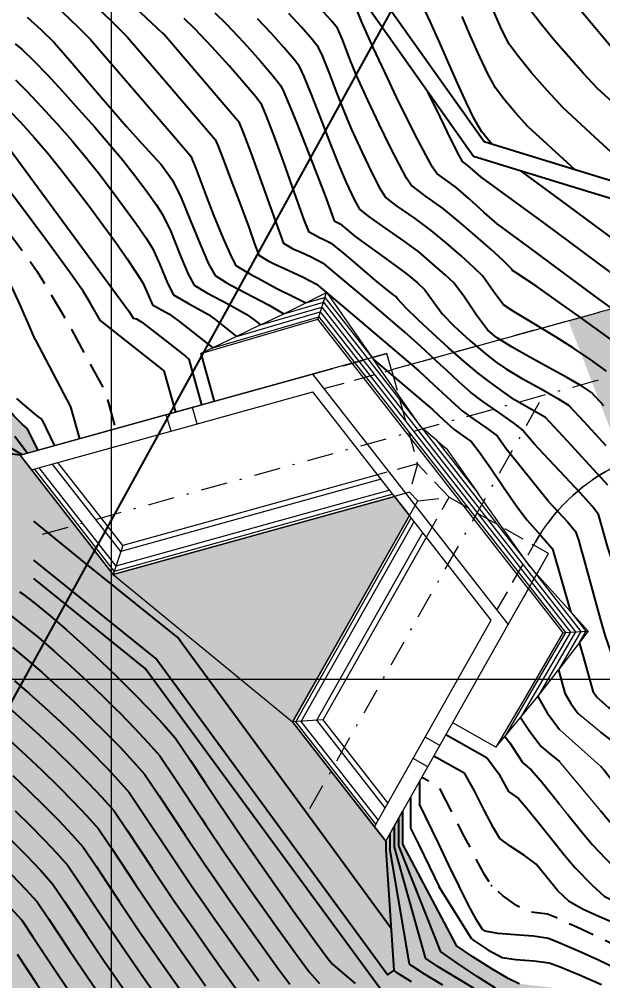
# Model space of a CAD drawing. Extents: x 61466 to 63015, y 108404 to 110397.
# Drawn here: x 62395.66 to 62423.23, y 109240.82 to 109286.24 of the extents above; entities that cross this region are included whole.
import ezdxf
from ezdxf import colors
from ezdxf.entities.mleader import LeaderData, LeaderLine
from ezdxf.math import Vec2, Vec3

# ---------------------------------------------------------------- set-up
doc = ezdxf.new("R2010")
doc.units = 0
doc.header["$LTSCALE"] = 1.000015
doc.header["$MEASUREMENT"] = 0
for name, pattern in [('NASCOSTA', [9.525, 6.35, -3.175]), ('TRATTEGGIATA', [0.75, 0.5, -0.25]), ('TRATTEGGIATA2', [0.375, 0.25, -0.125]), ('TRATTOPUNTO2', [0.5, 0.25, -0.125, 0, -0.125])]:
    doc.linetypes.add(name, pattern=pattern)
for name, color, linetype in [('colore lago', 131, 'Continuous'), ('coordinate', 2, 'Continuous'), ('curve livello 1m', 2, 'Continuous'), ('curve livello 5m', 7, 'Continuous'), ('curve livello di scavo 1 m', 2, 'Continuous'), ('LIN010CO', 2, 'Continuous'), ('LIN010TR', 2, 'NASCOSTA'), ('LIN018CO', 6, 'Continuous'), ('LIN025CO', 7, 'Continuous'), ('Strade', 7, 'Continuous'), ('TRATTCOLO-32', 255, 'Continuous')]:
    doc.layers.add(name, color=color, linetype=linetype)
doc.layers.add('Colori bordi', color=5, linetype='Continuous', plot=False)
doc.layers.add('no_plot', color=5, linetype='Continuous', plot=False)
doc.layers.add('LINCOLOROSSO-025', color=10, linetype='Continuous', lineweight=25)
doc.layers.add('LINE035', color=1, linetype='Continuous', lineweight=35)
doc.styles.add('ARIAL', font='arial.ttf')

# ---------------------------------------------------------------- blocks, each defined once
blk = doc.blocks.new('CONTORNO')
at = {"layer": 'Colori bordi', "lineweight": 0, "ltscale": 2, "flags": 128}
blk.add_lwpolyline([(-36.074, 114.45, 0.175507), (-40.663, 100.044), (-40.374, 92.645, 0.034114), (-43.469, 92.01), (-53.105, 89.338), (-53.319, 90.109), (-70.647, 85.303), (-66.249, 79.674), (-52.956, 83.36), (-52.253, 82.461), (-57.773, 72.704), (-53.908, 67.757), (-53.375, 67.075), (-47.588, 77.303), (-45.683, 80.67), (-46.38, 81.064), (-46.314, 81.181, -0.14195), (-42.731, 84.682), (-41.604, 85.286, -0.165813), (-34.47, 86.461, -0.072308), (-29.805, 84.968), (-22.578, 81.44), (16.586, -82.868)], format="xyb", dxfattribs=at)

msp = doc.modelspace()

# ---------------------------------------------------------------- hatches: boundary and pattern name
at = {"layer": 'colore lago', "linetype": 'Continuous', "lineweight": 0}
msp.add_hatch(color=256, dxfattribs=at).paths.add_polyline_path([(62395.432, 109267.497), (62396.026, 109266.925), (62396.545, 109265.876), (62395.703, 109265.642), (62400.102, 109260.013), (62413.395, 109263.699), (62414.097, 109262.8), (62408.577, 109253.044), (62412.975, 109247.414), (62413.775, 109248.828), (62413.775, 109247.267), (62414.821, 109245.294), (62415.316, 109244.359), (62415.726, 109243.586), (62415.989, 109243.089), (62416.308, 109242.486), (62417.091, 109241.948), (62417.986, 109241.38), (62418.762, 109240.929), (62419.277, 109240.681), (62419.98, 109240.594), (62420.747, 109240.508), (62421.269, 109240.325), (62422.042, 109240.006), (62422.834, 109239.647), (62423.302, 109239.389), (62424.281, 109238.376), (62425.656, 109236.946), (62426.449, 109236.138), (62427.156, 109235.422), (62427.673, 109234.904), (62427.895, 109234.691), (62428.432, 109234.455), (62429.04, 109233.991), (62429.869, 109233.283), (62430.484, 109232.701), (62430.843, 109232.314), (62431.218, 109231.435), (62431.557, 109230.367), (62431.913, 109229.599), (62432.355, 109229.318), (62432.858, 109229.013), (62433.455, 109228.302), (62434.097, 109227.397), (62434.701, 109226.672), (62435.197, 109226.351), (62435.685, 109226.081), (62436.144, 109225.827), (62436.707, 109225.46), (62437.492, 109224.926), (62438.358, 109224.324), (62439.162, 109223.749), (62440.078, 109223.067), (62441.13, 109222.261), (62442.002, 109221.573), (62442.908, 109220.83), (62443.789, 109220.092), (62444.562, 109219.43), (62445.144, 109218.915), (62445.453, 109218.618), (62446.014, 109217.736), (62446.501, 109217.012), (62447.153, 109216.771), (62448.876, 109216.153), (62447.183, 109207.821), (62446.943, 109206.638), (62441.595, 109207.566), (62436.09, 109208.111), (62430.527, 109208.307), (62424.984, 109208.14), (62419.433, 109207.618), (62413.953, 109206.708), (62408.529, 109205.43), (62403.21, 109203.835), (62398.021, 109201.868), (62392.955, 109199.558), (62388.067, 109196.944), (62383.347, 109193.985), (62379.143, 109190.99), (62374.987, 109187.599), (62370.912, 109183.823), (62367.864, 109180.621), (62364.577, 109176.791), (62361.992, 109173.373), (62358.884, 109168.77), (62356.087, 109163.954), (62353.615, 109158.995), (62351.491, 109153.861), (62349.698, 109148.591), (62348.257, 109143.219), (62347.162, 109137.77), (62346.433, 109132.277), (62346.076, 109126.898), (62346.067, 109121.341), (62346.414, 109115.779), (62347.156, 109110.285), (62348.241, 109104.828), (62349.108, 109101.614), (62347.868, 109098.968), (62343.805, 109097.411), (62343.071, 109098.002), (62342.215, 109098.471), (62341.494, 109098.676), (62340.731, 109098.468), (62339.788, 109097.966), (62338.814, 109097.438), (62337.958, 109097.152), (62337.463, 109097.238), (62336.538, 109097.445), (62334.253, 109098.04), (62331.322, 109098.856), (62328.139, 109099.756), (62325.098, 109100.605), (62322.593, 109101.266), (62321.848, 109101.432), (62320.984, 109101.616), (62320.474, 109101.737), (62319.859, 109102.034), (62319.103, 109102.406), (62317.961, 109102.895), (62316.581, 109103.457), (62315.066, 109104.06), (62313.523, 109104.67), (62312.055, 109105.255), (62310.769, 109105.782), (62309.769, 109106.218), (62309.112, 109106.546), (62308.074, 109107.202), (62305.134, 109108.9), (62301.974, 109110.917), (62300, 109112.216), (62300, 109301.173), (62331.882, 109318.75), (62334.507, 109316.583), (62338.392, 109313.671), (62343.084, 109310.793), (62348.103, 109307.499), (62352.959, 109303.893), (62356.982, 109301.743), (62363.411, 109296.783), (62364.524, 109296.264), (62365.637, 109295.744), (62364.74, 109295.415), (62363.36, 109294.91), (62368.197, 109289.653), (62381.151, 109294.398), (62381.923, 109293.558), (62377.207, 109283.389), (62382.044, 109278.132), (62383.531, 109281.339), (62384.61, 109280.843), (62384.891, 109280.571), (62385.513, 109280.078), (62386.29, 109279.511), (62387.153, 109278.905), (62388.028, 109278.295), (62388.845, 109277.717), (62389.533, 109277.207), (62390.019, 109276.799), (62390.461, 109276.26), (62391.046, 109275.538), (62391.593, 109274.911), (62392.228, 109274.192), (62392.561, 109273.803), (62392.862, 109273.159), (62393.16, 109272.316), (62393.758, 109270.407), (62394.064, 109269.526), (62394.378, 109268.819)])
at = {"layer": 'LINCOLOROSSO-025', "linetype": 'Continuous', "lineweight": 0}
h = msp.add_hatch(color=256, dxfattribs=at)
h.dxf.hatch_style = 1
h.paths.add_polyline_path([(62437.896, 109268.075, 0.139627), (62427.054, 109270.01), (62428.216, 109266.804, -0.082344), (62431.88, 109266.8, -0.072308), (62436.545, 109265.307), (62443.773, 109261.779), (62442.848, 109265.658)])
h.paths.add_polyline_path([(62439.247, 109270.843, 0.099876), (62430.373, 109273.156, 0.064228), (62425.977, 109272.984), (62427.054, 109270.01, -0.139627), (62437.896, 109268.075), (62442.848, 109265.658), (62441.686, 109270.534), (62440.968, 109270.003)])
h.paths.add_polyline_path([(62425.977, 109272.984, 0.034113), (62422.882, 109272.349), (62421.602, 109271.994), (62422.719, 109269.108), (62423.705, 109269.381, -0.042455), (62427.054, 109270.01)])
h.paths.add_polyline_path([(62427.054, 109270.01, 0.042455), (62423.705, 109269.381), (62422.719, 109269.108), (62424.183, 109265.323), (62424.747, 109265.625, -0.082344), (62428.216, 109266.804)])
h.paths.add_polyline_path([(62442.646, 109279.789, 0.030349), (62441.461, 109283.695), (62438.354, 109283.197, -0.035379), (62439.65, 109279.075), (62441.144, 109272.809), (62444.14, 109273.523)])
h.paths.add_polyline_path([(62445.642, 109280.503, 0.026179), (62444.557, 109284.191), (62441.461, 109283.695, -0.030349), (62442.646, 109279.789), (62444.14, 109273.523), (62447.136, 109274.237)])
h.paths.add_polyline_path([(62437.604, 109296.119), (62435.492, 109293.853, -0.088198), (62441.461, 109283.695), (62444.557, 109284.191, 0.094802)])
h.paths.add_polyline_path([(62435.492, 109293.853), (62433.376, 109291.584, -0.080253), (62438.354, 109283.197), (62441.461, 109283.695, 0.088198)])
h.paths.add_polyline_path([(62435.492, 109293.853, 0.017363), (62433.913, 109295.575, 0.039704), (62431.824, 109293.189), (62433.376, 109291.584)])
h.paths.add_polyline_path([(62433.852, 109295.516), (62433.913, 109295.575, 0.015566), (62432.398, 109297.023), (62430.276, 109294.789), (62431.824, 109293.189, -0.038643)])
h.paths.add_polyline_path([(62436.062, 109297.688), (62434.52, 109299.257), (62432.398, 109297.023, -0.015566), (62433.913, 109295.575)])
h.paths.add_polyline_path([(62437.604, 109296.119), (62436.062, 109297.688), (62433.913, 109295.575, -0.017364), (62435.492, 109293.853)])
h.paths.add_polyline_path([(62414.455, 109308.439), (62414.017, 109305.39, -0.153556), (62432.398, 109297.023), (62434.52, 109299.257, 0.153719)])
h.paths.add_polyline_path([(62414.017, 109305.39), (62413.579, 109302.34, -0.15336), (62430.276, 109294.789), (62432.398, 109297.023, 0.153556)])
h.paths.add_polyline_path([(62414.017, 109305.39, 0.118937), (62398.331, 109303.588), (62390.97, 109300.891), (62390.44, 109300.697), (62391.983, 109297.982), (62398.877, 109300.502, -0.122973), (62413.579, 109302.34)])
h.paths.add_polyline_path([(62414.455, 109308.439, 0.119368), (62397.272, 109306.48), (62388.896, 109303.412), (62390.44, 109300.697), (62390.97, 109300.891), (62398.331, 109303.588, -0.118937), (62414.017, 109305.39)])

# ---------------------------------------------------------------- linework, layer by layer
at = {"layer": 'Colori bordi', "linetype": 'Continuous', "lineweight": 0, "flags": 128}
msp.add_lwpolyline([(62395.432, 109267.497), (62396.026, 109266.925), (62396.545, 109265.876), (62395.703, 109265.642), (62400.102, 109260.013), (62413.395, 109263.699), (62414.097, 109262.8), (62408.577, 109253.044), (62412.975, 109247.414), (62413.775, 109248.828), (62413.775, 109247.267), (62414.821, 109245.294), (62415.316, 109244.359), (62415.726, 109243.586), (62415.989, 109243.089), (62416.308, 109242.486), (62417.091, 109241.948), (62417.986, 109241.38), (62418.762, 109240.929), (62419.277, 109240.681)], dxfattribs=at)
at = {"layer": 'coordinate', "linetype": 'Continuous', "lineweight": 0}
for p, q in [((62400, 109333.555), (62400, 109253.661)), ((62300, 109255.071), (62421.182, 109255.071)), ((62421.182, 109255.071), (62500, 109255.071)), ((62400, 109253.661), (62400, 109232.825))]:
    msp.add_line(p, q, dxfattribs=at)
at = {"layer": 'curve livello 1m', "color": 152, "linetype": 'TRATTEGGIATA2', "ltscale": 5, "flags": 128}
for points in [[(62385.01, 109284.526), (62386.685, 109283.749), (62387.944, 109282.728), (62389.345, 109281.622), (62390.05, 109281.096), (62390.955, 109280.439), (62391.876, 109279.775), (62392.627, 109279.226), (62393.023, 109278.916), (62393.388, 109278.486), (62393.985, 109277.735), (62394.718, 109276.778), (62395.461, 109275.786), (62396.096, 109274.917), (62396.506, 109274.331), (62396.95, 109273.613), (62397.598, 109272.515), (62398.131, 109271.589), (62399.74, 109268.624), (62400.22, 109266.895)], [(62449.759, 109220.496), (62448.276, 109221.689), (62447.444, 109222.293), (62446.711, 109222.772), (62446.711, 109222.772), (62446.04, 109223.108), (62445.194, 109223.478), (62444.395, 109223.83), (62443.867, 109224.115), (62443.867, 109224.115), (62443.461, 109224.523), (62442.915, 109225.144), (62442.426, 109225.659), (62442.426, 109225.659), (62442.022, 109225.976), (62441.327, 109226.495), (62440.565, 109227.062), (62439.958, 109227.526), (62439.958, 109227.526), (62439.101, 109228.215), (62438.297, 109228.876), (62437.668, 109229.408), (62437.338, 109229.709), (62437.338, 109229.709), (62437.023, 109230.091), (62436.567, 109230.699), (62436.053, 109231.418), (62435.565, 109232.136), (62435.565, 109232.136), (62435.174, 109232.791), (62434.735, 109233.561), (62434.437, 109234.041), (62434.437, 109234.041), (62433.864, 109234.552), (62433.162, 109235.099), (62432.794, 109235.481), (62432.794, 109235.481), (62432.798, 109235.49), (62432.36, 109235.755), (62431.737, 109236.216), (62430.997, 109236.801), (62430.218, 109237.43), (62429.474, 109238.019), (62428.842, 109238.487), (62428.842, 109238.487), (62428.236, 109238.857), (62427.777, 109239.015), (62427.254, 109239.449), (62426.646, 109240.088), (62426.003, 109240.806), (62425.373, 109241.477), (62424.805, 109241.974), (62424.805, 109241.974), (62424.471, 109242.162), (62423.833, 109242.483), (62422.982, 109242.893), (62422.008, 109243.347), (62421.004, 109243.803), (62421.004, 109243.803), (62420.615, 109243.964), (62419.736, 109244.068), (62419.147, 109244.38), (62418.495, 109244.844), (62417.978, 109245.32), (62417.978, 109245.32), (62417.657, 109245.805), (62417.216, 109246.619), (62416.701, 109247.625), (62416.162, 109248.688), (62415.486, 109249.974), (62414.681, 109250.428)]]:
    msp.add_lwpolyline(points, dxfattribs=at)
at = {"layer": 'curve livello 5m', "color": 2}
for p, q in [((62410.18, 109273.333), (62410.203, 109273.304)), ((62403.679, 109270.189), (62404.281, 109268.021)), ((62396.026, 109266.925), (62396.545, 109265.876)), ((62417.765, 109251.336), (62415.818, 109252.438)), ((62413.775, 109248.828), (62413.775, 109247.267)), ((62413.775, 109247.267), (62416.308, 109242.486))]:
    msp.add_line(p, q, dxfattribs=at)
at = {"layer": 'curve livello 5m', "color": 2, "flags": 128}
for points in [[(62418.005, 109280.332), (62417.496, 109280.936), (62417.152, 109281.543), (62416.77, 109282.322), (62416.363, 109283.221), (62415.941, 109284.186), (62415.515, 109285.163), (62415.095, 109286.099), (62414.692, 109286.939), (62414.316, 109287.631), (62413.742, 109288.412), (62413.284, 109288.838), (62412.453, 109289.593), (62411.738, 109290.25), (62409.523, 109292.388), (62406.97, 109294.88), (62405.41, 109296.368), (62404.894, 109296.782), (62404.796, 109296.857)], [(62397.642, 109286.638), (62397.7, 109286.585), (62398.446, 109285.874), (62399.038, 109285.282), (62399.038, 109285.282), (62402.951, 109280.731), (62403.776, 109279.768), (62404.035, 109279.118), (62404.458, 109277.972), (62404.834, 109276.985), (62405.298, 109275.892), (62405.692, 109275.01), (62405.898, 109274.604), (62405.898, 109274.604), (62406.209, 109274.416), (62406.638, 109274.176)], [(62423.286, 109267.977), (62422.702, 109268.611), (62422.269, 109268.894), (62421.564, 109269.299), (62420.699, 109269.777), (62419.789, 109270.277), (62418.945, 109270.753), (62418.282, 109271.153), (62418.13, 109271.264), (62417.787, 109271.578), (62417.268, 109272.27), (62416.696, 109273.111), (62416.187, 109273.784), (62415.79, 109274.169), (62415.177, 109274.711), (62414.533, 109275.249), (62413.841, 109275.762), (62412.959, 109276.38), (62412.167, 109276.939), (62411.747, 109277.273), (62411.504, 109277.725), (62411.12, 109278.538), (62410.766, 109279.379), (62410.341, 109280.451), (62409.895, 109281.603), (62409.475, 109282.682), (62409.13, 109283.534), (62408.908, 109284.008), (62408.648, 109284.347), (62408.167, 109284.908), (62407.56, 109285.584), (62406.919, 109286.27)], [(62393.234, 109281.867), (62394.25, 109281.029), (62394.868, 109280.496), (62394.868, 109280.496), (62395.205, 109280.125), (62399.04, 109274.892), (62400.847, 109272.451), (62400.979, 109272.224), (62401.03, 109272.126), (62401.209, 109272.091), (62401.453, 109271.927), (62401.949, 109271.553), (62402.651, 109271.006), (62403.511, 109270.324), (62403.679, 109270.189)], [(62424.288, 109275.441), (62421.266, 109277.683), (62419.353, 109279.078)], [(62396.026, 109266.925), (62395.814, 109267.105), (62395.432, 109267.497), (62395.018, 109267.964), (62394.629, 109268.458), (62394.378, 109268.819), (62394.064, 109269.526), (62393.758, 109270.407), (62393.458, 109271.368), (62393.16, 109272.316), (62392.862, 109273.159), (62392.561, 109273.803), (62392.228, 109274.192), (62391.949, 109274.509)], [(62406.638, 109274.176), (62406.912, 109274.023), (62407.798, 109273.546), (62407.798, 109273.546), (62408.665, 109273.11), (62409.197, 109272.839)], [(62412.395, 109270.174), (62415.18, 109267.81), (62415.74, 109267.293), (62416.208, 109266.865), (62416.208, 109266.865), (62416.655, 109266.544), (62417.026, 109266.272), (62417.026, 109266.272), (62417.391, 109265.81), (62417.923, 109265.046), (62418.533, 109264.145), (62419.133, 109263.272), (62419.636, 109262.591), (62419.636, 109262.591), (62420.321, 109261.838), (62420.86, 109261.231), (62420.86, 109261.231), (62421.702, 109258.262)], [(62412.922, 109240.163), (62401.62, 109255.569), (62396.35, 109259.827)], [(62422.117, 109256.796), (62422.317, 109256.091), (62422.755, 109254.503), (62422.924, 109254.246), (62422.936, 109254.235)], [(62422.936, 109254.235), (62423.495, 109253.724), (62424.318, 109253.071), (62425.174, 109252.394), (62425.844, 109251.804), (62425.844, 109251.804), (62426.026, 109251.583), (62426.331, 109251.285), (62427.23, 109250.465), (62428.109, 109249.682), (62428.885, 109249.006), (62429.475, 109248.511), (62429.795, 109248.269), (62429.795, 109248.269), (62430.537, 109248.022), (62431.165, 109247.792), (62431.165, 109247.792), (62431.259, 109247.54), (62431.46, 109247.408), (62433.449, 109245.918)], [(62395.028, 109253.848), (62395.791, 109253.181), (62396.587, 109252.458), (62397.389, 109251.702), (62398.17, 109250.939), (62398.904, 109250.193), (62399.565, 109249.49), (62399.834, 109249.186)], [(62417.765, 109251.336), (62417.832, 109251.252), (62418.315, 109250.601), (62418.769, 109249.764), (62419.249, 109249.423), (62419.633, 109248.995), (62420.182, 109248.315), (62420.807, 109247.522), (62421.419, 109246.757), (62421.928, 109246.159), (62422.721, 109245.342), (62423.299, 109244.819), (62424.11, 109244.4), (62425.099, 109243.983), (62425.903, 109243.566), (62426.433, 109243.063), (62427.007, 109242.427), (62427.504, 109241.972), (62428.191, 109241.706), (62429.192, 109241.402), (62430.036, 109241.101), (62430.666, 109240.765)], [(62399.834, 109249.186), (62400.126, 109248.855), (62400.126, 109248.855), (62400.781, 109247.895), (62401.943, 109246.14), (62402.958, 109244.626), (62402.958, 109244.626), (62404.079, 109243.015), (62404.469, 109242.462)], [(62395.321, 109245.83), (62395.964, 109245.153), (62396.504, 109244.544), (62396.504, 109244.544), (62397.057, 109243.733), (62398.04, 109242.25), (62398.897, 109240.97), (62398.897, 109240.97), (62399.834, 109239.624)], [(62404.469, 109242.462), (62405.172, 109241.467), (62406.065, 109240.221)], [(62419.277, 109240.681), (62418.762, 109240.929), (62417.986, 109241.38), (62417.091, 109241.948), (62416.308, 109242.486)]]:
    msp.add_lwpolyline(points, dxfattribs=at)
at = {"layer": 'curve livello di scavo 1 m', "lineweight": 0}
for p, q in [((62410.171, 109273.331), (62410.18, 109273.333)), ((62408.169, 109272.331), (62410.032, 109272.873)), ((62409.197, 109272.839), (62410.106, 109273.103)), ((62410.032, 109272.873), (62422.188, 109257.314)), ((62410.106, 109273.103), (62412.395, 109270.174)), ((62405.934, 109271.263), (62409.884, 109272.414)), ((62407.062, 109271.8), (62409.958, 109272.644)), ((62409.884, 109272.414), (62421.706, 109257.282)), ((62409.958, 109272.644), (62421.947, 109257.298)), ((62404.242, 109270.457), (62409.774, 109272.069)), ((62404.805, 109270.725), (62409.809, 109272.184)), ((62419.721, 109259.338), (62409.775, 109272.069)), ((62409.809, 109272.184), (62421.465, 109257.266)), ((62415.377, 109266.357), (62417.34, 109263.844)), ((62419.72, 109259.336), (62421.344, 109257.258)), ((62421.702, 109258.262), (62422.429, 109257.33)), ((62422.429, 109257.33), (62422.117, 109256.796)), ((62421.706, 109257.282), (62419.348, 109253.25)), ((62421.344, 109257.258), (62419.604, 109254.283)), ((62421.465, 109257.266), (62419.682, 109254.218)), ((62421.947, 109257.298), (62420.159, 109254.241)), ((62422.188, 109257.314), (62421.133, 109255.51)), ((62419.604, 109254.283), (62418.181, 109251.85)), ((62419.682, 109254.218), (62418.598, 109252.364)), ((62418.181, 109251.85), (62416.139, 109253.006))]:
    msp.add_line(p, q, dxfattribs=at)
at = {"layer": 'LIN010CO', "linetype": 'Continuous', "lineweight": 0}
for p, q in [((62396.591, 109265.058), (62400.229, 109260.4)), ((62400.459, 109261.098), (62397.227, 109265.235)), ((62396.368, 109264.996), (62400.149, 109260.156)), ((62412.762, 109264.51), (62400.459, 109261.098)), ((62413.311, 109263.806), (62400.149, 109260.156)), ((62413.169, 109263.989), (62400.229, 109260.4)), ((62408.728, 109253.055), (62414.181, 109262.693)), ((62408.984, 109253.074), (62414.324, 109262.511)), ((62409.717, 109253.128), (62414.73, 109261.99)), ((62400.554, 109261.383), (62400.102, 109260.013)), ((62410.017, 109253.15), (62408.577, 109253.044)), ((62412.509, 109248.215), (62408.728, 109253.055)), ((62412.623, 109248.416), (62408.984, 109253.074)), ((62412.949, 109248.991), (62409.717, 109253.128))]:
    msp.add_line(p, q, dxfattribs=at)
at = {"layer": 'LIN010TR', "linetype": 'TRATTOPUNTO2', "lineweight": 0, "ltscale": 5, "flags": 128}
for points in [[(62365.019, 109291.385), (62390.97, 109300.891), (62398.331, 109303.588, -0.448954), (62442.646, 109279.789), (62455.145, 109227.352)], [(62442.848, 109265.658), (62437.896, 109268.075, 0.183168), (62423.705, 109269.381), (62414.069, 109266.709), (62396.56, 109261.853)]]:
    msp.add_lwpolyline(points, format="xyb", dxfattribs=at)
msp.add_lwpolyline([(62409.389, 109248.954), (62420.432, 109268.474)], dxfattribs=at)
at = {"layer": 'LIN018CO', "lineweight": 0}
for p, q in [((62409.197, 109272.839), (62410.181, 109273.336)), ((62408.169, 109272.331), (62409.197, 109272.839)), ((62407.062, 109271.8), (62408.169, 109272.331)), ((62414.648, 109266.965), (62412.395, 109270.174)), ((62415.377, 109266.357), (62414.648, 109266.965)), ((62419.785, 109260.39), (62417.34, 109263.844)), ((62419.785, 109260.39), (62421.702, 109258.262)), ((62422.531, 109257.337), (62421.702, 109258.262)), ((62420.159, 109254.241), (62421.133, 109255.51))]:
    msp.add_line(p, q, dxfattribs=at)
at = {"layer": 'LIN018CO', "lineweight": 0, "flags": 128}
for points in [[(62409.775, 109272.069), (62409.809, 109272.184), (62410.181, 109273.336)], [(62410.181, 109273.336), (62410.203, 109273.304), (62412.395, 109270.174)], [(62407.062, 109271.8), (62405.934, 109271.263), (62404.805, 109270.725), (62404.242, 109270.457)], [(62415.377, 109266.357), (62415.82, 109265.987), (62415.823, 109265.983), (62416.164, 109265.503), (62417.34, 109263.844)], [(62421.344, 109257.258), (62421.465, 109257.266), (62422.531, 109257.337), (62421.133, 109255.51)], [(62418.181, 109251.85), (62418.598, 109252.364), (62419.348, 109253.25), (62420.159, 109254.241)]]:
    msp.add_lwpolyline(points, dxfattribs=at)
at = {"layer": 'LIN018CO', "flags": 128}
for points in [[(62398.753, 109260.585), (62396.35, 109262.526)], [(62413.363, 109241.318), (62413.066, 109241.099), (62402.109, 109256.036), (62396.35, 109260.688)], [(62402.762, 109257.347), (62398.753, 109260.585)], [(62403.383, 109256.716), (62403.152, 109257.031), (62402.762, 109257.347)], [(62406.791, 109252.07), (62403.383, 109256.716)], [(62409.876, 109247.866), (62406.791, 109252.07)], [(62413.229, 109243.295), (62409.876, 109247.866)]]:
    msp.add_lwpolyline(points, dxfattribs=at)
at = {"layer": 'LIN025CO', "linetype": 'TRATTEGGIATA', "lineweight": 0, "ltscale": 2}
for p, q in [((62422.882, 109272.349), (62413.246, 109269.677)), ((62409.518, 109269.473), (62413.032, 109270.448)), ((62413.246, 109269.677), (62413.032, 109270.448)), ((62410.051, 109268.791), (62413.246, 109269.677)), ((62413.246, 109269.677), (62414.475, 109265.244)), ((62414.475, 109265.244), (62412.595, 109264.723)), ((62414.475, 109265.244), (62414.1, 109263.895)), ((62415.967, 109263.668), (62414.475, 109265.244)), ((62414.1, 109263.895), (62413.395, 109263.699)), ((62414.486, 109263.487), (62414.1, 109263.895)), ((62414.097, 109262.8), (62414.486, 109263.487)), ((62414.486, 109263.487), (62415.967, 109263.668)), ((62414.897, 109261.777), (62415.967, 109263.668)), ((62415.967, 109263.668), (62419.971, 109261.403)), ((62418.229, 109258.324), (62420.037, 109261.52)), ((62418.762, 109257.642), (62420.667, 109261.009)), ((62420.667, 109261.009), (62419.971, 109261.403))]:
    msp.add_line(p, q, dxfattribs=at)
at = {"layer": 'LIN025CO', "linetype": 'Continuous', "lineweight": 0}
for p, q in [((62395.703, 109265.642), (62409.518, 109269.473)), ((62409.518, 109269.473), (62418.762, 109257.642)), ((62396.237, 109264.96), (62409.53, 109268.646)), ((62417.962, 109257.853), (62409.53, 109268.646)), ((62404.069, 109267.132), (62403.845, 109267.9)), ((62402.834, 109266.79), (62402.61, 109267.558)), ((62400.102, 109260.013), (62395.703, 109265.642)), ((62400.554, 109261.383), (62397.488, 109265.307)), ((62412.595, 109264.723), (62400.554, 109261.383)), ((62413.395, 109263.699), (62400.102, 109260.013)), ((62408.577, 109253.044), (62414.097, 109262.8)), ((62410.017, 109253.15), (62414.897, 109261.777)), ((62400.102, 109260.013), (62408.577, 109253.044)), ((62412.442, 109248.096), (62417.962, 109257.853)), ((62412.975, 109247.414), (62418.762, 109257.642)), ((62412.442, 109248.096), (62408.577, 109253.044)), ((62413.082, 109249.227), (62410.017, 109253.15)), ((62415.533, 109251.935), (62414.837, 109252.329)), ((62414.965, 109250.931), (62414.269, 109251.325)), ((62412.975, 109247.414), (62412.442, 109248.096))]:
    msp.add_line(p, q, dxfattribs=at)
at = {"layer": 'LIN025CO', "linetype": 'TRATTEGGIATA', "lineweight": 0, "ltscale": 2}
for centre, radius, start, end in [((62429.077, 109250.008), 23.184, 97.6858, 105.5), ((62427.87, 109257.088), 9, 118.1833, 150.5)]:
    msp.add_arc(centre, radius, start, end, dxfattribs=at)
at = {"layer": 'no_plot'}
for p, q in [((62399.507, 109271.992), (62402.502, 109269.638)), ((62396.416, 109271.113), (62398.093, 109267.936)), ((62404.242, 109270.457), (62404.872, 109268.185)), ((62402.502, 109269.638), (62403.046, 109267.678)), ((62398.093, 109267.936), (62398.513, 109266.421)), ((62396.727, 109267.329), (62397.337, 109266.095)), ((62395.453, 109266.544), (62396.05, 109265.738)), ((62395.799, 109265.669), (62394.909, 109266.2)), ((62395.703, 109265.642), (62394.299, 109265.83)), ((62420.667, 109263.465), (62418.727, 109265.873)), ((62420.159, 109254.241), (62420.343, 109253.92)), ((62416.705, 109250.609), (62415.249, 109251.433)), ((62414.566, 109250.226), (62414.566, 109249.167)), ((62414.143, 109249.478), (62414.143, 109248.035)), ((62413.575, 109248.475), (62413.575, 109247.201)), ((62413.375, 109248.121), (62413.375, 109247.136)), ((62412.975, 109247.414), (62412.975, 109247.005)), ((62413.175, 109247.768), (62413.175, 109247.07)), ((62412.975, 109247.005), (62413.363, 109241.318)), ((62414.098, 109241.609), (62413.175, 109247.07)), ((62413.375, 109247.136), (62414.833, 109241.9)), ((62413.575, 109247.201), (62415.563, 109242.189)), ((62417.05, 109242.782), (62415.494, 109245.262))]:
    msp.add_line(p, q, dxfattribs=at)
at = {"layer": 'no_plot', "linetype": 'Continuous', "lineweight": 0}
for p, q in [((62423.122, 109252.562), (62422.194, 109253.34)), ((62423.122, 109250.965), (62421.182, 109252.686)), ((62423.122, 109248.855), (62421.182, 109251.173)), ((62421.561, 109248.682), (62421.182, 109249.163))]:
    msp.add_line(p, q, dxfattribs=at)
at = {"layer": 'no_plot', "flags": 128}
for points in [[(62408.898, 109275.251), (62408.637, 109275.37), (62408.165, 109275.641), (62407.545, 109277.351), (62406.663, 109279.811), (62406.274, 109280.846), (62406.075, 109281.355), (62402.584, 109285.432), (62402.478, 109285.552), (62402.453, 109285.576), (62400.622, 109287.301), (62398.936, 109288.877), (62397.651, 109290.066), (62397.02, 109290.631), (62396.354, 109291.089), (62393.652, 109292.892), (62388.302, 109296.43), (62387.506, 109296.876), (62386.786, 109297.139), (62386.029, 109297.367)], [(62399.174, 109286.976), (62400.056, 109286.126), (62400.76, 109285.416), (62400.76, 109285.416), (62402.698, 109283.162), (62404.926, 109280.561), (62405.041, 109280.284), (62405.294, 109279.631), (62405.647, 109278.702), (62406.063, 109277.597), (62406.503, 109276.414), (62406.503, 109276.414), (62406.781, 109275.64), (62406.976, 109275.102), (62406.976, 109275.102), (62407.415, 109274.829), (62407.703, 109274.695)], [(62404.908, 109286.553), (62405.439, 109286.031), (62405.439, 109286.031), (62406.269, 109285.142), (62407.055, 109284.266), (62407.677, 109283.54), (62408.014, 109283.101), (62408.014, 109283.101), (62408.16, 109282.794), (62408.427, 109282.166), (62408.786, 109281.291), (62409.206, 109280.239), (62409.66, 109279.084), (62410.118, 109277.898), (62410.118, 109277.898), (62410.365, 109277.208), (62410.543, 109276.719), (62410.543, 109276.719), (62410.831, 109276.574), (62411.532, 109275.986), (62412.313, 109275.413), (62413.237, 109274.757), (62413.949, 109274.23), (62413.949, 109274.23), (62414.456, 109273.801), (62414.817, 109273.462), (62414.817, 109273.462), (62415.234, 109272.888), (62415.656, 109272.304), (62415.656, 109272.304), (62416.197, 109271.76), (62416.971, 109271.049), (62417.745, 109270.384), (62417.745, 109270.384), (62418.195, 109270.043), (62418.674, 109269.71), (62418.674, 109269.71), (62419.386, 109269.29), (62420.282, 109268.794), (62421.11, 109268.334), (62421.614, 109268.019), (62421.614, 109268.019), (62422.347, 109267.226), (62423.377, 109266.107)], [(62423.4, 109269.619), (62422.658, 109270.156), (62421.852, 109270.711), (62421.027, 109271.227), (62419.981, 109271.851), (62419.044, 109272.414), (62418.544, 109272.747), (62418.073, 109273.387), (62417.557, 109274.107), (62417.158, 109274.502), (62416.542, 109275.061), (62415.824, 109275.683), (62415.118, 109276.268), (62414.359, 109276.822), (62413.468, 109277.445), (62412.96, 109277.836), (62412.732, 109278.22), (62412.34, 109278.985), (62411.858, 109279.982), (62411.361, 109281.059), (62411.054, 109281.793), (62410.686, 109282.731), (62410.315, 109283.689), (62410.001, 109284.479), (62409.801, 109284.915), (62409.519, 109285.272), (62409, 109285.863), (62408.399, 109286.51)], [(62423.979, 109270.842), (62423.141, 109271.463), (62422.182, 109272.157), (62421.153, 109272.885), (62420.107, 109273.611), (62419.096, 109274.296), (62418.966, 109274.376), (62418.927, 109274.43), (62418.533, 109274.826), (62417.935, 109275.378), (62417.213, 109276.017), (62416.443, 109276.677), (62415.702, 109277.286), (62414.838, 109277.907), (62414.173, 109278.398), (62413.964, 109278.729), (62413.619, 109279.369), (62413.175, 109280.246), (62412.667, 109281.288), (62412.131, 109282.423), (62411.602, 109283.579), (62411.283, 109284.363), (62410.927, 109285.278), (62410.695, 109285.822), (62410.391, 109286.191), (62409.879, 109286.749)], [(62426.3, 109270.677), (62422.906, 109273.132), (62419.723, 109275.493), (62418.238, 109276.576), (62417.618, 109277.117), (62416.903, 109277.768), (62416.286, 109278.305), (62415.777, 109278.671), (62415.385, 109278.96), (62415.189, 109279.259), (62414.88, 109279.811), (62414.481, 109280.574), (62414.011, 109281.507), (62413.492, 109282.568), (62412.943, 109283.715), (62412.387, 109284.906), (62411.843, 109286.099), (62411.588, 109286.729)], [(62425.867, 109277.921), (62422.868, 109280.661), (62421.337, 109282.068), (62420.61, 109282.86), (62419.867, 109283.718), (62419.228, 109284.501), (62418.812, 109285.07), (62418.46, 109285.741), (62418.059, 109286.644)], [(62429.349, 109276.601), (62429.122, 109276.873), (62428.82, 109277.242), (62428.768, 109277.31), (62428.29, 109277.864), (62427.74, 109278.47), (62427.285, 109278.941), (62426.721, 109279.509), (62426.218, 109280.003), (62423.681, 109282.32), (62422.979, 109282.965), (62422.315, 109283.679), (62421.618, 109284.463), (62420.936, 109285.258), (62420.318, 109286.007), (62419.813, 109286.653)], [(62432.841, 109274.674), (62431.397, 109276.36), (62431.397, 109276.36), (62430.521, 109277.407), (62429.847, 109278.232), (62429.731, 109278.385), (62429.271, 109278.927), (62428.663, 109279.621), (62428.015, 109280.344), (62427.434, 109280.975), (62424.656, 109283.773), (62424.45, 109283.975), (62423.673, 109284.88), (62422.215, 109286.619)], [(62396.045, 109286.338), (62396.702, 109285.746), (62397.316, 109285.149), (62397.316, 109285.149), (62398.168, 109284.17), (62399.54, 109282.559), (62400.731, 109281.176), (62400.731, 109281.176), (62401.298, 109280.55), (62401.959, 109279.829), (62402.363, 109279.378), (62402.363, 109279.378), (62402.907, 109278.635), (62403.314, 109277.802), (62403.76, 109276.725), (62404.203, 109275.617), (62404.602, 109274.686), (62404.914, 109274.143), (62404.914, 109274.143), (62405.437, 109273.804), (62405.664, 109273.684)], [(62410.085, 109275.805), (62409.844, 109275.924), (62409.354, 109276.18), (62409.127, 109276.765), (62408.673, 109278.048), (62408.153, 109279.525), (62407.729, 109280.689), (62407.344, 109281.671), (62407.121, 109282.194), (62406.823, 109282.592), (62406.281, 109283.237), (62405.573, 109284.042), (62404.773, 109284.923), (62403.958, 109285.791), (62403.462, 109286.275)], [(62421.922, 109279.123), (62419.695, 109281.171), (62419.098, 109281.829), (62418.527, 109282.507), (62418.154, 109283.003), (62417.807, 109283.634), (62417.416, 109284.469), (62417, 109285.415), (62416.579, 109286.377)], [(62395.471, 109285.089), (62395.807, 109284.816), (62396.333, 109284.297), (62396.98, 109283.625), (62397.706, 109282.844), (62398.47, 109282.002), (62399.231, 109281.144), (62399.946, 109280.317), (62400.573, 109279.565), (62400.573, 109279.565), (62401.111, 109278.884), (62401.659, 109278.153), (62402.131, 109277.492), (62402.439, 109277.019), (62402.439, 109277.019), (62402.822, 109276.211), (62403.239, 109275.181), (62403.629, 109274.236), (62403.93, 109273.681), (62403.93, 109273.681), (62404.53, 109273.314), (62405.551, 109272.784), (62406.414, 109272.297), (62406.414, 109272.297), (62406.821, 109271.99), (62407.062, 109271.8)], [(62399.518, 109271.974), (62399.507, 109271.992), (62399.015, 109272.838), (62398.677, 109273.391), (62397.988, 109274.375), (62396.921, 109275.835), (62395.673, 109277.501), (62394.443, 109279.107), (62394.024, 109279.622), (62393.328, 109280.138), (62392.422, 109280.801), (62390.297, 109282.479), (62387.915, 109284.41), (62387.425, 109284.819)], [(62395.494, 109283.376), (62396.027, 109282.843), (62396.702, 109282.127), (62397.438, 109281.315), (62398.159, 109280.494), (62398.784, 109279.751), (62398.784, 109279.751), (62399.386, 109278.996), (62400.019, 109278.172), (62400.639, 109277.34), (62401.2, 109276.561), (62401.659, 109275.895), (62401.971, 109275.402), (62401.971, 109275.402), (62402.312, 109274.656), (62402.668, 109273.77), (62402.946, 109273.22), (62402.946, 109273.22), (62403.661, 109272.811), (62404.571, 109272.314), (62404.571, 109272.314), (62404.903, 109272.07), (62405.459, 109271.639), (62405.934, 109271.263)], [(62426.996, 109271.764), (62420.494, 109276.588), (62417.461, 109278.801), (62416.87, 109279.324), (62416.598, 109279.522), (62416.435, 109279.832), (62416.058, 109280.585), (62415.543, 109281.628), (62414.968, 109282.808)], [(62396.416, 109271.113), (62396.135, 109271.771), (62395.69, 109272.79), (62395.307, 109273.602), (62394.833, 109274.455), (62394.335, 109275.271), (62394, 109275.737), (62393.527, 109276.362), (62392.891, 109277.167), (62392.334, 109277.852), (62392.022, 109278.211), (62391.403, 109278.695), (62390.228, 109279.553), (62388.787, 109280.593), (62387.371, 109281.62), (62386.269, 109282.443), (62385.951, 109282.693)], [(62395.181, 109281.936), (62395.717, 109281.387), (62396.388, 109280.647), (62396.994, 109279.938), (62396.994, 109279.938), (62397.627, 109279.149), (62398.293, 109278.293), (62398.965, 109277.408), (62399.618, 109276.528), (62400.225, 109275.689), (62400.758, 109274.929), (62401.193, 109274.282), (62401.503, 109273.786), (62401.503, 109273.786), (62401.749, 109273.22), (62401.962, 109272.758), (62401.962, 109272.758), (62402.727, 109272.332), (62403.194, 109271.989), (62404.805, 109270.725), (62404.805, 109270.725)], [(62413.264, 109273.284), (62413.137, 109273.377), (62412.475, 109273.923), (62411.665, 109274.618), (62410.92, 109275.254), (62410.455, 109275.623), (62410.085, 109275.805)], [(62415.843, 109269.659), (62415.57, 109269.912), (62414.641, 109270.777), (62413.884, 109271.467), (62412.211, 109272.887), (62410.08, 109274.673), (62409.421, 109275.013), (62408.898, 109275.251)], [(62407.703, 109274.695), (62408.191, 109274.467), (62409.041, 109274.078), (62409.704, 109273.722), (62409.704, 109273.722), (62410.171, 109273.331)], [(62405.664, 109273.684), (62406.387, 109273.302), (62407.436, 109272.755), (62408.169, 109272.331)], [(62410.203, 109273.304), (62410.992, 109272.643), (62414.532, 109269.639), (62415.238, 109268.992), (62416.052, 109268.234), (62416.592, 109267.745), (62416.592, 109267.745), (62417.15, 109267.336), (62417.706, 109266.949)], [(62423.467, 109264.237), (62421.75, 109266.104), (62420.526, 109267.427), (62419.865, 109267.812), (62419.066, 109268.267), (62418.505, 109268.65), (62417.874, 109269.108), (62417.361, 109269.504), (62416.676, 109270.08), (62415.939, 109270.725), (62415.202, 109271.392), (62414.518, 109272.031), (62413.942, 109272.593), (62413.526, 109273.03), (62413.447, 109273.139), (62413.365, 109273.211), (62413.264, 109273.284)], [(62424.301, 109258.833), (62424.222, 109259.055), (62423.836, 109260.184), (62423.459, 109261.329), (62423.219, 109262.192), (62423.03, 109262.844), (62422.731, 109263.233), (62422.171, 109263.855), (62421.456, 109264.618), (62420.694, 109265.428), (62419.991, 109266.191), (62419.454, 109266.815), (62419.437, 109266.839), (62419.017, 109267.17), (62418.322, 109267.658), (62417.57, 109268.182), (62416.977, 109268.625), (62416.429, 109269.114), (62415.843, 109269.659)], [(62395.531, 109268.325), (62395.91, 109267.996), (62396.501, 109267.51), (62396.727, 109267.329)], [(62417.706, 109266.949), (62417.81, 109266.876), (62418.232, 109266.555), (62418.232, 109266.555), (62418.587, 109266.078), (62418.727, 109265.873)], [(62420.667, 109263.465), (62420.889, 109263.228), (62421.574, 109262.491), (62421.945, 109262.037), (62421.945, 109262.037), (62422.079, 109261.654), (62422.214, 109261.18)], [(62422.214, 109261.18), (62422.292, 109260.904), (62422.554, 109259.933), (62422.835, 109258.887), (62423.104, 109257.91), (62423.33, 109257.149), (62423.33, 109257.149), (62423.624, 109256.275), (62423.891, 109255.537), (62423.907, 109255.499)], [(62395.673, 109259.188), (62395.806, 109259.108), (62395.806, 109259.108), (62396.428, 109258.631), (62397.13, 109258.054), (62397.89, 109257.398), (62398.686, 109256.684), (62399.498, 109255.931), (62400.303, 109255.159), (62401.08, 109254.391), (62401.791, 109253.661)], [(62395.281, 109258.058), (62395.885, 109257.594), (62396.567, 109257.034), (62397.307, 109256.396), (62398.081, 109255.701), (62398.871, 109254.968), (62399.654, 109254.219), (62400.217, 109253.661)], [(62395.342, 109256.558), (62396.005, 109256.013), (62396.724, 109255.393), (62397.476, 109254.718), (62398.243, 109254.006), (62399.004, 109253.278), (62399.738, 109252.551), (62399.834, 109252.453)], [(62421.133, 109255.51), (62421.437, 109254.405), (62421.717, 109253.921), (62422.056, 109253.462), (62422.056, 109253.462), (62422.194, 109253.34)], [(62395.443, 109254.992), (62396.141, 109254.391), (62396.871, 109253.735), (62397.616, 109253.044), (62398.355, 109252.337), (62399.067, 109251.632), (62399.734, 109250.947), (62399.834, 109250.84)], [(62420.343, 109253.92), (62420.602, 109253.471), (62421.182, 109252.686)], [(62400.217, 109253.661), (62400.409, 109253.471), (62401.116, 109252.746), (62401.753, 109252.062), (62402.3, 109251.441), (62403.015, 109250.392), (62404.286, 109248.474), (62404.469, 109248.2)], [(62401.791, 109253.661), (62401.807, 109253.645), (62402.462, 109252.942), (62403.024, 109252.303), (62403.76, 109251.225), (62404.469, 109250.154)], [(62419.348, 109253.25), (62419.777, 109252.595), (62420.32, 109251.894), (62420.32, 109251.894), (62420.807, 109251.484), (62421.182, 109251.173)], [(62399.834, 109252.453), (62400.425, 109251.847), (62401.044, 109251.183), (62401.575, 109250.579), (62402.271, 109249.56), (62403.505, 109247.696), (62404.469, 109246.258)], [(62418.598, 109252.364), (62418.833, 109252.056), (62419.177, 109251.527), (62419.453, 109251.111), (62419.838, 109250.788), (62420.296, 109250.269), (62420.897, 109249.524), (62421.182, 109249.163)], [(62423.122, 109252.562), (62423.602, 109252.185), (62424.343, 109251.55), (62424.343, 109251.55), (62424.755, 109251.051), (62425.207, 109250.498), (62425.207, 109250.498), (62425.578, 109250.117), (62426.113, 109249.594), (62426.651, 109249.086), (62426.651, 109249.086), (62427.584, 109248.242), (62428.386, 109247.544), (62428.816, 109247.201), (62428.816, 109247.201), (62429.987, 109246.794), (62431.23, 109246.36), (62431.566, 109246.149), (62432.209, 109245.715), (62433.035, 109245.145), (62433.449, 109244.852)], [(62395.201, 109252.185), (62395.972, 109251.484), (62396.749, 109250.752), (62397.506, 109250.012), (62398.218, 109249.29), (62398.858, 109248.608), (62399.402, 109247.992), (62399.834, 109247.359)], [(62423.122, 109250.965), (62423.291, 109250.766), (62423.874, 109250.03), (62424.387, 109249.413), (62424.387, 109249.413), (62424.846, 109248.937), (62425.511, 109248.279), (62426.26, 109247.556), (62426.972, 109246.887), (62426.972, 109246.887), (62427.517, 109246.398), (62427.836, 109246.134), (62427.836, 109246.134), (62428.304, 109245.971), (62431.269, 109244.937), (62431.866, 109244.544), (62432.907, 109243.817), (62432.907, 109243.817), (62433.449, 109243.414)], [(62395.357, 109250.51), (62396.109, 109249.801), (62396.842, 109249.085), (62397.531, 109248.386), (62398.151, 109247.727), (62398.677, 109247.13), (62399.292, 109246.23), (62399.834, 109245.411)], [(62399.834, 109250.84), (62400.335, 109250.303), (62400.851, 109249.717), (62401.526, 109248.728), (62402.724, 109246.918), (62403.771, 109245.357), (62404.469, 109244.353)], [(62423.928, 109243.485), (62423.072, 109243.842), (62422.27, 109244.2), (62421.635, 109244.56), (62421.635, 109244.56), (62421.109, 109245.074), (62420.557, 109245.752), (62420.08, 109246.327), (62420.08, 109246.327), (62419.524, 109246.737), (62418.846, 109247.177), (62418.373, 109247.542), (62418.373, 109247.542), (62418.066, 109248.042), (62417.631, 109248.883), (62417.163, 109249.798), (62416.756, 109250.519), (62416.756, 109250.519), (62416.693, 109250.602)], [(62404.469, 109250.154), (62405.067, 109249.252), (62406.207, 109247.55), (62407.467, 109245.74), (62408.695, 109244), (62409.699, 109242.6), (62410.289, 109241.809), (62410.484, 109241.594), (62410.9, 109241.223), (62411.531, 109240.691)], [(62425.037, 109240.418), (62424.499, 109240.95), (62424.256, 109241.178), (62424.256, 109241.178), (62423.838, 109241.402), (62423.033, 109241.789), (62422.083, 109242.224), (62422.083, 109242.224), (62421.201, 109242.603), (62420.659, 109242.812), (62420.659, 109242.812), (62419.96, 109242.92), (62419.097, 109242.987), (62418.267, 109243.055), (62417.665, 109243.166), (62417.665, 109243.166), (62417.563, 109243.228), (62417.547, 109243.241), (62417.258, 109243.691), (62416.882, 109244.396), (62416.442, 109245.285), (62415.962, 109246.284), (62415.465, 109247.321), (62414.566, 109249.167)], [(62395.47, 109248.851), (62396.178, 109248.159), (62396.844, 109247.482), (62397.444, 109246.845), (62397.953, 109246.268), (62398.547, 109245.398), (62399.601, 109243.806), (62399.834, 109243.458)], [(62423.122, 109248.855), (62423.567, 109248.328), (62423.567, 109248.328), (62424.26, 109247.592), (62424.986, 109246.854), (62425.671, 109246.184), (62426.243, 109245.654), (62426.628, 109245.337), (62426.628, 109245.337), (62427.001, 109245.158), (62427.231, 109244.929), (62428.727, 109244.414), (62431.307, 109243.515), (62431.898, 109243.11), (62432.533, 109242.642), (62433.274, 109242.086), (62433.449, 109241.956)], [(62421.561, 109248.682), (62422.205, 109247.879), (62422.748, 109247.244), (62423.38, 109246.575), (62424.03, 109245.924), (62424.592, 109245.391), (62424.963, 109245.078), (62425.71, 109244.719), (62426.452, 109244.362), (62426.921, 109243.891), (62427.367, 109243.451), (62428.027, 109243.177), (62429.028, 109242.865), (62430.091, 109242.539), (62430.936, 109242.223), (62431.411, 109241.952), (62432.039, 109241.55), (62432.502, 109241.212), (62433.154, 109240.721), (62433.449, 109240.503)], [(62404.469, 109248.2), (62405.395, 109246.819), (62405.395, 109246.819), (62406.62, 109245.059), (62407.814, 109243.367), (62408.791, 109242.005), (62409.364, 109241.236), (62409.852, 109240.697)], [(62414.143, 109248.035), (62414.54, 109247.247), (62415.027, 109246.238), (62415.494, 109245.262)], [(62395.261, 109247.482), (62396.002, 109246.74), (62396.669, 109246.037), (62397.228, 109245.406), (62397.802, 109244.566), (62398.82, 109243.028), (62399.709, 109241.701), (62399.834, 109241.522)], [(62399.834, 109247.359), (62400.036, 109247.063), (62401.163, 109245.362), (62402.146, 109243.895), (62403.232, 109242.334), (62404.291, 109240.834), (62404.469, 109240.585)], [(62404.469, 109246.258), (62404.583, 109246.088), (62405.773, 109244.377), (62406.933, 109242.733), (62407.882, 109241.411), (62408.44, 109240.663)], [(62399.834, 109245.411), (62400.382, 109244.584), (62401.334, 109243.163), (62402.385, 109241.652), (62403.41, 109240.2), (62404.248, 109239.032), (62404.469, 109238.736)], [(62395.259, 109244.268), (62395.78, 109243.682), (62396.312, 109242.901), (62397.259, 109241.472), (62398.085, 109240.239), (62398.998, 109238.928), (62399.834, 109237.742)], [(62404.469, 109244.353), (62404.926, 109243.696), (62406.052, 109242.1), (62406.974, 109240.816)], [(62399.834, 109243.458), (62400.522, 109242.432), (62401.538, 109240.971), (62402.529, 109239.567), (62403.34, 109238.437), (62403.816, 109237.799), (62404.326, 109237.191), (62404.469, 109237.029)], [(62417.05, 109242.782), (62417.804, 109242.284), (62418.471, 109241.923), (62419.114, 109241.822), (62419.974, 109241.759), (62420.703, 109241.66), (62421.216, 109241.471), (62422.126, 109241.095), (62423.161, 109240.646)], [(62395.568, 109242.068), (62396.478, 109240.694), (62397.273, 109239.508), (62398.151, 109238.246), (62399.006, 109237.034), (62399.706, 109236.058), (62399.834, 109235.887)], [(62417.151, 109240.458), (62416.236, 109241.002), (62415.454, 109241.482), (62414.878, 109241.864), (62414.878, 109241.864), (62414.833, 109241.9)], [(62418.168, 109240.476), (62417.289, 109241.026), (62416.395, 109241.616), (62415.559, 109242.198)], [(62399.834, 109241.522), (62400.691, 109240.29), (62401.648, 109238.934), (62402.432, 109237.842), (62402.891, 109237.226), (62403.468, 109236.538), (62404.162, 109235.754), (62404.469, 109235.422)], [(62415.666, 109240.617), (62414.815, 109241.128), (62414.207, 109241.523), (62414.207, 109241.523), (62414.098, 109241.609)], [(62414.197, 109240.767), (62413.536, 109241.183), (62413.536, 109241.183), (62413.363, 109241.318)]]:
    msp.add_lwpolyline(points, dxfattribs=at)
at = {"layer": 'Strade', "linetype": 'Continuous', "flags": 128}
for points in [[(62455.747, 109254.039), (62453.189, 109255.373), (62450.107, 109256.913), (62448.064, 109258.982), (62447.27, 109262.156), (62442.45, 109267.67), (62435.509, 109273.201), (62428.3, 109277.18), (62421.966, 109279.109), (62417.619, 109280.451), (62412.54, 109287.615), (62403.989, 109295.447), (62392.376, 109302.924), (62385.793, 109307.453), (62378.528, 109312.836), (62373.475, 109315.312)], [(62459.774, 109250.845), (62455.365, 109253.336), (62452.825, 109254.66), (62449.631, 109256.256), (62447.341, 109258.575), (62446.541, 109261.775), (62441.895, 109267.089), (62435.063, 109272.533), (62427.987, 109276.439), (62421.732, 109278.344), (62417.124, 109279.766), (62411.937, 109287.082), (62403.499, 109294.811), (62391.933, 109302.258), (62385.328, 109306.802), (62378.11, 109312.15), (62373.123, 109314.593)]]:
    msp.add_lwpolyline(points, dxfattribs=at)

# ---------------------------------------------------------------- block references
at = {"layer": 'TRATTCOLO-32', "linetype": 'Continuous', "lineweight": 0}
msp.add_blockref('CONTORNO', (62466.351, 109180.339), dxfattribs=at)

# ---------------------------------------------------------------- next in the draw order: leaders
at = {"layer": 'LINE035', "linetype": 'Continuous', "lineweight": 0}
ml = msp.add_multileader_mtext('Standard', dxfattribs=at)
ml.set_content('CANAUX DE DECHARGE', color=256, style='ARIAL')
ml.set_leader_properties()
ml.build(insert=Vec2(0, 0))
ml.multileader.update_dxf_attribs({"has_text_frame": 1, "text_left_attachment_type": 2, "text_right_attachment_type": 2, "dogleg_length": 0.36, "arrow_head_size": 5, "scale": 10})
ctx = ml.context
ctx.base_point, ctx.scale, ctx.char_height, ctx.arrow_head_size, ctx.landing_gap_size, ctx.plane_origin, ctx.plane_x_axis, ctx.plane_y_axis = Vec3(62387.273, 109176.926), 10, 3.5, 5, 0.9, Vec3(62431.678, 109324.787), Vec3(0, 1), Vec3(-1, 0)
ctx.left_attachment, ctx.right_attachment, ctx.text_align_type = 2, 2, 2
notes = []
notes.append((ctx, [(1, (1, 1, 0), (62387.273, 109239.417), (0, -1), 3.6, [(1, [(62433.135, 109266.703), (62420.864, 109300.531)], 0, [])])]))
ctx.mtext.insert, ctx.mtext.text_direction, ctx.mtext.rotation, ctx.mtext.alignment, ctx.mtext.flow_direction = Vec3(62385.463, 109234.917), Vec3(0, 1), 1.570796, 3, 5
ctx.mtext.has_bg_fill, ctx.mtext.bg_color, ctx.mtext.bg_scale_factor, ctx.mtext.bg_transparency, ctx.mtext.use_window_bg_color = 1, -1073741824, 1.25, 0, 1
for ctx, leaders in notes:
    for number, flags, end, landing, length, lines in leaders:
        leader = LeaderData()
        leader.index, (leader.has_last_leader_line, leader.has_dogleg_vector, leader.attachment_direction) = number, flags
        leader.last_leader_point, leader.dogleg_vector, leader.dogleg_length = Vec3(end), Vec3(landing), length
        for number, points, colour, breaks in lines:
            line = LeaderLine()
            line.index, line.vertices, line.color, line.breaks = number, Vec3.list(points), colors.encode_raw_color(colour), breaks
            leader.lines.append(line)
        ctx.leaders.append(leader)

doc.saveas('drawing.dxf')
